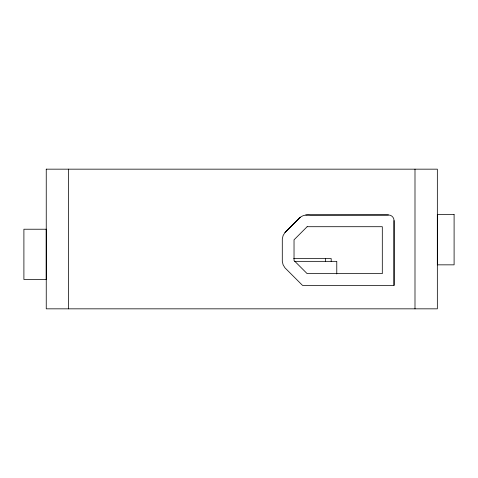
<?xml version="1.0" encoding="UTF-8"?>
<svg xmlns="http://www.w3.org/2000/svg" width="478" height="478" viewBox="0 0 478 478"><rect width="100%" height="100%" fill="white"/><g stroke="black" fill="none" stroke-linecap="round" stroke-linejoin="round"><path stroke-width="0.72" d="M68.599 308.836L68.599 169.164M325.602 261.508L325.602 258.556M331.188 261.508L331.188 258.556L293.671 258.556M394.039 285.372L394.039 220.561A5.587 5.587 0 0 0 388.453 214.975L310.413 214.975C305.603 214.371 300.674 215.68 297.722 219.766L284.978 232.493L283.113 235.529L282.289 238.988L282.289 261.358L283.107 264.824L284.978 267.853L302.502 285.372L394.039 285.372L394.039 220.561M414.994 308.836L414.994 169.164M284.978 232.493L300.28 217.335M305.759 215.064L388.453 214.975M294.681 261.346L336.775 261.346L336.775 273.948M46.247 169.164L46.247 308.836L437.34 308.836L437.34 169.164L46.247 169.164M307.139 226.709L294.03 239.819L294.03 260.528L307.139 273.637L382.304 273.637L382.304 226.709L307.139 226.709M454.1 214.556L437.34 214.556L437.34 264.842L454.1 264.842L454.1 214.556M46.247 229.225L23.9 229.225L23.9 279.505L46.247 279.505L46.247 229.225"/></g></svg>
